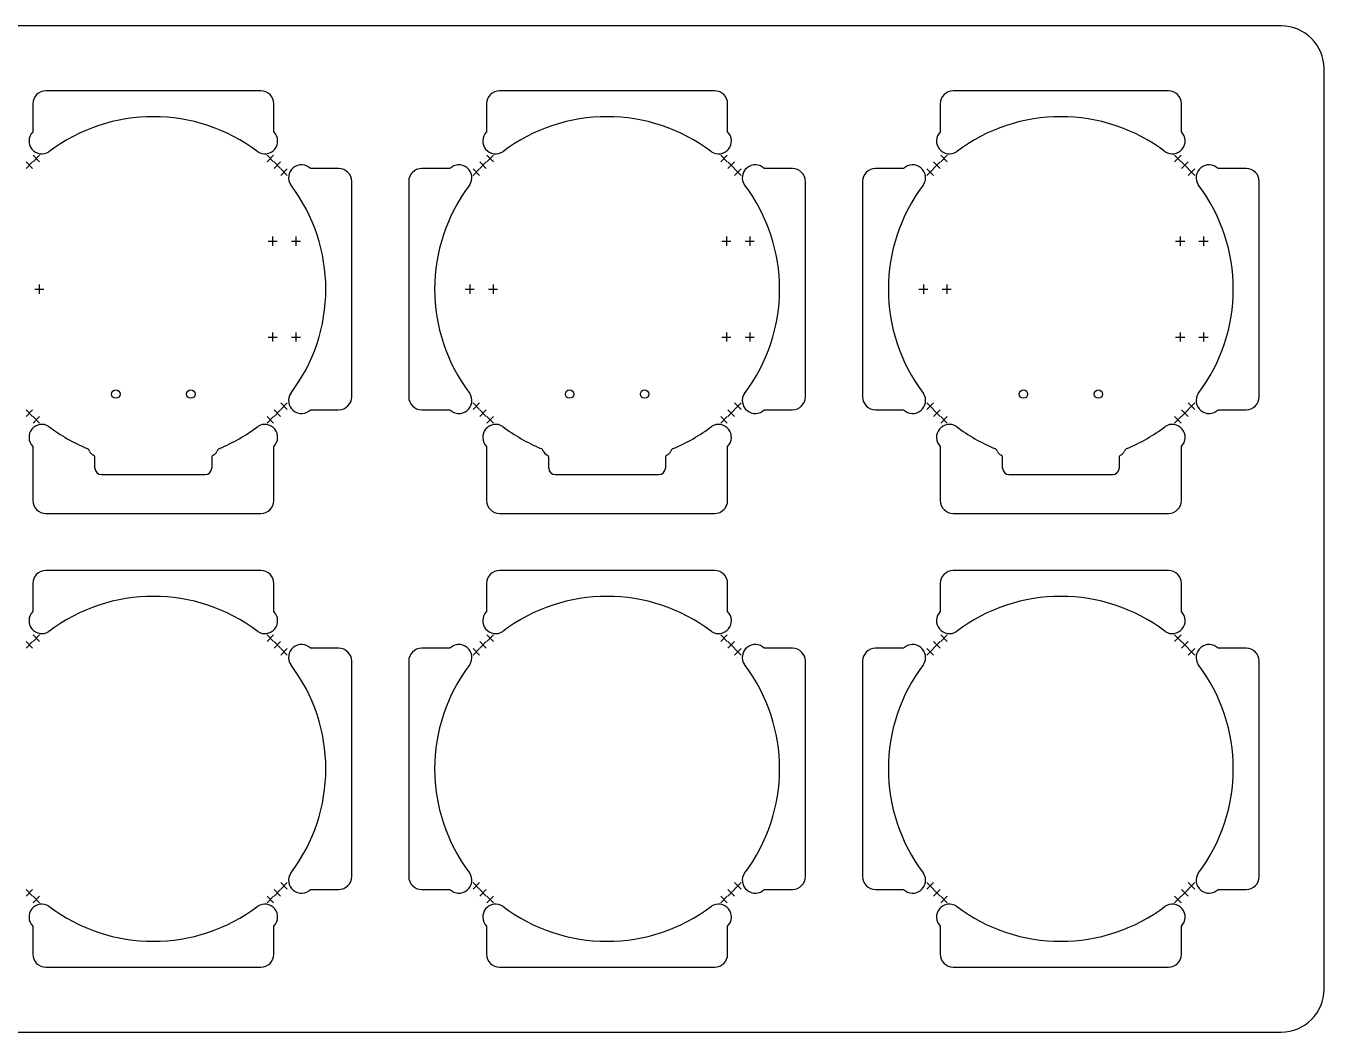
# Model space of a CAD drawing. Extents: x 19 to 200, y -111 to -20.
# Drawn here: x 100.2 to 200.3, y -97.3 to -19.7 of the extents above; entities that cross this region are included whole.
import ezdxf

# ---------------------------------------------------------------- set-up
doc = ezdxf.new("R2010")
doc.units = 0
doc.layers.add('BLACK', color=7, linetype='CONTINUOUS')

msp = doc.modelspace()

# ---------------------------------------------------------------- linework, layer by layer
at = {"layer": 'BLACK', "linetype": 'CONTINUOUS'}
for p, q in [((197, -19.7), (23, -19.7)), ((200.3, -94), (200.3, -23)), ((118.298, -24.7), (101.702, -24.7)), ((153.298, -24.7), (136.702, -24.7)), ((188.298, -24.7), (171.702, -24.7)), ((100.702, -25.7), (100.700429, -27.872002)), ((119.299571, -27.872002), (119.298, -25.7)), ((135.702, -25.7), (135.700429, -27.872002)), ((154.299571, -27.872002), (154.298, -25.7)), ((170.702, -25.7), (170.700429, -27.872002)), ((189.299571, -27.872002), (189.298, -25.7)), ((100.729949, -29.669289), (101.229949, -30.169289)), ((101.229949, -29.669289), (100.729949, -30.169289)), ((118.770051, -29.669289), (119.270051, -30.169289)), ((119.270051, -29.669289), (118.770051, -30.169289)), ((135.729949, -29.669289), (136.229949, -30.169289)), ((136.229949, -29.669289), (135.729949, -30.169289)), ((153.770051, -29.669289), (154.270051, -30.169289)), ((154.270051, -29.669289), (153.770051, -30.169289)), ((170.729949, -29.669289), (171.229949, -30.169289)), ((171.229949, -29.669289), (170.729949, -30.169289)), ((188.770051, -29.669289), (189.270051, -30.169289)), ((189.270051, -29.669289), (188.770051, -30.169289)), ((100.181942, -30.181942), (100.681942, -30.681942)), ((100.681942, -30.181942), (100.181942, -30.681942)), ((119.318058, -30.181942), (119.818058, -30.681942)), ((119.818058, -30.181942), (119.318058, -30.681942)), ((119.830711, -30.729949), (120.330711, -31.229949)), ((120.330711, -30.729949), (119.830711, -31.229949)), ((124.3, -30.702), (122.127998, -30.700429)), ((132.872002, -30.700429), (130.7, -30.702)), ((134.669289, -30.729949), (135.169289, -31.229949)), ((135.169289, -30.729949), (134.669289, -31.229949)), ((135.181942, -30.181942), (135.681942, -30.681942)), ((135.681942, -30.181942), (135.181942, -30.681942)), ((154.318058, -30.181942), (154.818058, -30.681942)), ((154.818058, -30.181942), (154.318058, -30.681942)), ((154.830711, -30.729949), (155.330711, -31.229949)), ((155.330711, -30.729949), (154.830711, -31.229949)), ((159.3, -30.702), (157.127998, -30.700429)), ((167.872002, -30.700429), (165.7, -30.702)), ((169.669289, -30.729949), (170.169289, -31.229949)), ((170.169289, -30.729949), (169.669289, -31.229949)), ((170.181942, -30.181942), (170.681942, -30.681942)), ((170.681942, -30.181942), (170.181942, -30.681942)), ((189.318058, -30.181942), (189.818058, -30.681942)), ((189.818058, -30.181942), (189.318058, -30.681942)), ((189.830711, -30.729949), (190.330711, -31.229949)), ((190.330711, -30.729949), (189.830711, -31.229949)), ((194.3, -30.702), (192.127998, -30.700429)), ((125.3, -48.298), (125.3, -31.702)), ((129.7, -31.702), (129.7, -48.298)), ((160.3, -48.298), (160.3, -31.702)), ((164.7, -31.702), (164.7, -48.298)), ((195.3, -48.298), (195.3, -31.702)), ((119.2, -35.95), (119.2, -36.65)), ((121, -35.95), (121, -36.65)), ((154.2, -35.95), (154.2, -36.65)), ((156, -35.95), (156, -36.65)), ((189.2, -35.95), (189.2, -36.65)), ((191, -35.95), (191, -36.65)), ((118.85, -36.3), (119.55, -36.3)), ((120.65, -36.3), (121.35, -36.3)), ((153.85, -36.3), (154.55, -36.3)), ((155.65, -36.3), (156.35, -36.3)), ((188.85, -36.3), (189.55, -36.3)), ((190.65, -36.3), (191.35, -36.3)), ((100.85, -40), (101.55, -40)), ((101.2, -39.65), (101.2, -40.35)), ((134.05, -40), (134.75, -40)), ((134.4, -39.65), (134.4, -40.35)), ((135.85, -40), (136.55, -40)), ((136.2, -39.65), (136.2, -40.35)), ((169.05, -40), (169.75, -40)), ((169.4, -39.65), (169.4, -40.35)), ((170.85, -40), (171.55, -40)), ((171.2, -39.65), (171.2, -40.35)), ((118.85, -43.7), (119.55, -43.7)), ((119.2, -43.35), (119.2, -44.05)), ((120.65, -43.7), (121.35, -43.7)), ((121, -43.35), (121, -44.05)), ((153.85, -43.7), (154.55, -43.7)), ((154.2, -43.35), (154.2, -44.05)), ((155.65, -43.7), (156.35, -43.7)), ((156, -43.35), (156, -44.05)), ((188.85, -43.7), (189.55, -43.7)), ((189.2, -43.35), (189.2, -44.05)), ((190.65, -43.7), (191.35, -43.7)), ((191, -43.35), (191, -44.05)), ((119.830711, -48.770051), (120.330711, -49.270051)), ((120.330711, -48.770051), (119.830711, -49.270051)), ((134.669289, -48.770051), (135.169289, -49.270051)), ((135.169289, -48.770051), (134.669289, -49.270051)), ((154.830711, -48.770051), (155.330711, -49.270051)), ((155.330711, -48.770051), (154.830711, -49.270051)), ((169.669289, -48.770051), (170.169289, -49.270051)), ((170.169289, -48.770051), (169.669289, -49.270051)), ((189.830711, -48.770051), (190.330711, -49.270051)), ((190.330711, -48.770051), (189.830711, -49.270051)), ((100.181942, -49.318058), (100.681942, -49.818058)), ((100.681942, -49.318058), (100.181942, -49.818058)), ((100.729949, -49.830711), (101.229949, -50.330711)), ((101.229949, -49.830711), (100.729949, -50.330711)), ((118.770051, -49.830711), (119.270051, -50.330711)), ((119.270051, -49.830711), (118.770051, -50.330711)), ((119.318058, -49.318058), (119.818058, -49.818058)), ((119.818058, -49.318058), (119.318058, -49.818058)), ((122.127998, -49.299571), (124.3, -49.298)), ((130.7, -49.298), (132.872002, -49.299571)), ((135.181942, -49.318058), (135.681942, -49.818058)), ((135.681942, -49.318058), (135.181942, -49.818058)), ((135.729949, -49.830711), (136.229949, -50.330711)), ((136.229949, -49.830711), (135.729949, -50.330711)), ((153.770051, -49.830711), (154.270051, -50.330711)), ((154.270051, -49.830711), (153.770051, -50.330711)), ((154.318058, -49.318058), (154.818058, -49.818058)), ((154.818058, -49.318058), (154.318058, -49.818058)), ((157.127998, -49.299571), (159.3, -49.298)), ((165.7, -49.298), (167.872002, -49.299571)), ((170.181942, -49.318058), (170.681942, -49.818058)), ((170.681942, -49.318058), (170.181942, -49.818058)), ((170.729949, -49.830711), (171.229949, -50.330711)), ((171.229949, -49.830711), (170.729949, -50.330711)), ((188.770051, -49.830711), (189.270051, -50.330711)), ((189.270051, -49.830711), (188.770051, -50.330711)), ((189.318058, -49.318058), (189.818058, -49.818058)), ((189.818058, -49.318058), (189.318058, -49.818058)), ((192.127998, -49.299571), (194.3, -49.298)), ((100.700429, -52.127998), (100.702, -56.3)), ((105.5, -53.8), (105.5, -52.980978)), ((114.5, -52.980978), (114.5, -53.8)), ((119.298, -56.3), (119.299571, -52.127998)), ((135.700429, -52.127998), (135.702, -56.3)), ((140.5, -53.8), (140.5, -52.980978)), ((149.5, -52.980978), (149.5, -53.8)), ((154.298, -56.3), (154.299571, -52.127998)), ((170.700429, -52.127998), (170.702, -56.3)), ((175.5, -53.8), (175.5, -52.980978)), ((184.5, -52.980978), (184.5, -53.8)), ((189.298, -56.3), (189.299571, -52.127998)), ((106, -54.3), (114, -54.3)), ((141, -54.3), (149, -54.3)), ((176, -54.3), (184, -54.3)), ((101.702, -57.3), (118.298, -57.3)), ((136.702, -57.3), (153.298, -57.3)), ((171.702, -57.3), (188.298, -57.3)), ((118.298, -61.7), (101.702, -61.7)), ((153.298, -61.7), (136.702, -61.7)), ((188.298, -61.7), (171.702, -61.7)), ((100.702, -62.7), (100.700429, -64.872002)), ((119.299571, -64.872002), (119.298, -62.7)), ((135.702, -62.7), (135.700429, -64.872002)), ((154.299571, -64.872002), (154.298, -62.7)), ((170.702, -62.7), (170.700429, -64.872002)), ((189.299571, -64.872002), (189.298, -62.7)), ((100.729949, -66.669289), (101.229949, -67.169289)), ((101.229949, -66.669289), (100.729949, -67.169289)), ((118.770051, -66.669289), (119.270051, -67.169289)), ((119.270051, -66.669289), (118.770051, -67.169289)), ((135.729949, -66.669289), (136.229949, -67.169289)), ((136.229949, -66.669289), (135.729949, -67.169289)), ((153.770051, -66.669289), (154.270051, -67.169289)), ((154.270051, -66.669289), (153.770051, -67.169289)), ((170.729949, -66.669289), (171.229949, -67.169289)), ((171.229949, -66.669289), (170.729949, -67.169289)), ((188.770051, -66.669289), (189.270051, -67.169289)), ((189.270051, -66.669289), (188.770051, -67.169289)), ((100.181942, -67.181942), (100.681942, -67.681942)), ((100.681942, -67.181942), (100.181942, -67.681942)), ((119.318058, -67.181942), (119.818058, -67.681942)), ((119.818058, -67.181942), (119.318058, -67.681942)), ((119.830711, -67.729949), (120.330711, -68.229949)), ((120.330711, -67.729949), (119.830711, -68.229949)), ((124.3, -67.702), (122.127998, -67.700429)), ((132.872002, -67.700429), (130.7, -67.702)), ((134.669289, -67.729949), (135.169289, -68.229949)), ((135.169289, -67.729949), (134.669289, -68.229949)), ((135.181942, -67.181942), (135.681942, -67.681942)), ((135.681942, -67.181942), (135.181942, -67.681942)), ((154.318058, -67.181942), (154.818058, -67.681942)), ((154.818058, -67.181942), (154.318058, -67.681942)), ((154.830711, -67.729949), (155.330711, -68.229949)), ((155.330711, -67.729949), (154.830711, -68.229949)), ((159.3, -67.702), (157.127998, -67.700429)), ((167.872002, -67.700429), (165.7, -67.702)), ((169.669289, -67.729949), (170.169289, -68.229949)), ((170.169289, -67.729949), (169.669289, -68.229949)), ((170.181942, -67.181942), (170.681942, -67.681942)), ((170.681942, -67.181942), (170.181942, -67.681942)), ((189.318058, -67.181942), (189.818058, -67.681942)), ((189.818058, -67.181942), (189.318058, -67.681942)), ((189.830711, -67.729949), (190.330711, -68.229949)), ((190.330711, -67.729949), (189.830711, -68.229949)), ((194.3, -67.702), (192.127998, -67.700429)), ((125.3, -85.298), (125.3, -68.702)), ((129.7, -68.702), (129.7, -85.298)), ((160.3, -85.298), (160.3, -68.702)), ((164.7, -68.702), (164.7, -85.298)), ((195.3, -85.298), (195.3, -68.702)), ((119.830711, -85.770051), (120.330711, -86.270051)), ((120.330711, -85.770051), (119.830711, -86.270051)), ((134.669289, -85.770051), (135.169289, -86.270051)), ((135.169289, -85.770051), (134.669289, -86.270051)), ((154.830711, -85.770051), (155.330711, -86.270051)), ((155.330711, -85.770051), (154.830711, -86.270051)), ((169.669289, -85.770051), (170.169289, -86.270051)), ((170.169289, -85.770051), (169.669289, -86.270051)), ((189.830711, -85.770051), (190.330711, -86.270051)), ((190.330711, -85.770051), (189.830711, -86.270051)), ((100.181942, -86.318058), (100.681942, -86.818058)), ((100.681942, -86.318058), (100.181942, -86.818058)), ((100.729949, -86.830711), (101.229949, -87.330711)), ((101.229949, -86.830711), (100.729949, -87.330711)), ((118.770051, -86.830711), (119.270051, -87.330711)), ((119.270051, -86.830711), (118.770051, -87.330711)), ((119.318058, -86.318058), (119.818058, -86.818058)), ((119.818058, -86.318058), (119.318058, -86.818058)), ((122.127998, -86.299571), (124.3, -86.298)), ((130.7, -86.298), (132.872002, -86.299571)), ((135.181942, -86.318058), (135.681942, -86.818058)), ((135.681942, -86.318058), (135.181942, -86.818058)), ((135.729949, -86.830711), (136.229949, -87.330711)), ((136.229949, -86.830711), (135.729949, -87.330711)), ((153.770051, -86.830711), (154.270051, -87.330711)), ((154.270051, -86.830711), (153.770051, -87.330711)), ((154.318058, -86.318058), (154.818058, -86.818058)), ((154.818058, -86.318058), (154.318058, -86.818058)), ((157.127998, -86.299571), (159.3, -86.298)), ((165.7, -86.298), (167.872002, -86.299571)), ((170.181942, -86.318058), (170.681942, -86.818058)), ((170.681942, -86.318058), (170.181942, -86.818058)), ((170.729949, -86.830711), (171.229949, -87.330711)), ((171.229949, -86.830711), (170.729949, -87.330711)), ((188.770051, -86.830711), (189.270051, -87.330711)), ((189.270051, -86.830711), (188.770051, -87.330711)), ((189.318058, -86.318058), (189.818058, -86.818058)), ((189.818058, -86.318058), (189.318058, -86.818058)), ((192.127998, -86.299571), (194.3, -86.298)), ((100.700429, -89.127998), (100.702, -91.3)), ((119.298, -91.3), (119.299571, -89.127998)), ((135.700429, -89.127998), (135.702, -91.3)), ((154.298, -91.3), (154.299571, -89.127998)), ((170.700429, -89.127998), (170.702, -91.3)), ((189.298, -91.3), (189.299571, -89.127998)), ((101.702, -92.3), (118.298, -92.3)), ((136.702, -92.3), (153.298, -92.3)), ((171.702, -92.3), (188.298, -92.3)), ((23, -97.3), (197, -97.3))]:
    msp.add_line(p, q, dxfattribs=at)
at = {"layer": 'BLACK'}
for centre in [(107.11, -48.09), (112.89, -48.09), (142.11, -48.09), (147.89, -48.09), (177.11, -48.09), (182.89, -48.09)]:
    msp.add_circle(centre, 0.325, dxfattribs=at)
for centre, radius, start, end in [((197, -23), 3.3, 0, 90), ((101.702, -25.7), 1, 90, 180), ((118.298, -25.7), 1, 0, 90), ((136.702, -25.7), 1, 90, 180), ((153.298, -25.7), 1, 0, 90), ((171.702, -25.7), 1, 90, 180), ((188.298, -25.7), 1, 0, 90), ((110, -40), 13.303611, 52.77605661, 127.22394339), ((145, -40), 13.303611, 52.77605661, 127.22394339), ((180, -40), 13.303611, 52.77605661, 127.22394339), ((101.404214, -28.575786), 0.995301, -224.99995929, -56.59222858), ((118.595788, -28.575788), 0.995302, -123.40793092, 45.00012212), ((136.404214, -28.575786), 0.995301, -224.99995929, -56.59222858), ((153.595788, -28.575788), 0.995302, -123.40793092, 45.00012212), ((171.404214, -28.575786), 0.995301, -224.99995929, -56.59222858), ((188.595788, -28.575788), 0.995302, -123.40793092, 45.00012212), ((121.424214, -31.404214), 0.995301, -314.99995929, -146.59222858), ((124.3, -31.702), 1, 0, 90), ((130.7, -31.702), 1, 90, 180), ((133.575788, -31.404212), 0.995302, -33.40793092, 135.00012212), ((156.424214, -31.404214), 0.995301, -314.99995929, -146.59222858), ((159.3, -31.702), 1, 0, 90), ((165.7, -31.702), 1, 90, 180), ((168.575788, -31.404212), 0.995302, -33.40793092, 135.00012212), ((191.424214, -31.404214), 0.995301, -314.99995929, -146.59222858), ((194.3, -31.702), 1, 0, 90), ((110, -40), 13.303611, -37.22394339, 37.22394339), ((145, -40), 13.303611, -217.22394339, -142.77605661), ((145, -40), 13.303611, -37.22394339, 37.22394339), ((180, -40), 13.303611, -217.22394339, -142.77605661), ((180, -40), 13.303611, -37.22394339, 37.22394339), ((121.424212, -48.595788), 0.995302, -213.40793092, -44.99987788), ((133.575786, -48.595786), 0.995301, -134.99995929, 33.40777142), ((156.424212, -48.595788), 0.995302, -213.40793092, -44.99987788), ((168.575786, -48.595786), 0.995301, -134.99995929, 33.40777142), ((191.424212, -48.595788), 0.995302, -213.40793092, -44.99987788), ((124.3, -48.298), 1, -90, 0), ((130.7, -48.298), 1, -180, -90), ((159.3, -48.298), 1, -90, 0), ((165.7, -48.298), 1, -180, -90), ((194.3, -48.298), 1, -90, 0), ((101.404212, -51.424212), 0.995302, -303.40793092, -134.99987788), ((110, -40), 13.306641, -127.22394285, -112.57946624), ((110, -40), 13.306641, -67.42053376, -52.77605715), ((118.595786, -51.424214), 0.995301, -44.99995929, 123.40777142), ((136.404212, -51.424212), 0.995302, -303.40793092, -134.99987788), ((145, -40), 13.306641, -127.22394285, -112.57946624), ((145, -40), 13.306641, -67.42053376, -52.77605715), ((153.595786, -51.424214), 0.995301, -44.99995929, 123.40777142), ((171.404212, -51.424212), 0.995302, -303.40793092, -134.99987788), ((180, -40), 13.306641, -127.22394285, -112.57946624), ((180, -40), 13.306641, -67.42053376, -52.77605715), ((188.595786, -51.424214), 0.995301, -44.99995929, 123.40777142), ((104.7999, -52.5589), 0.286991, 13.57505171, 71.55065693), ((105.7001, -52.1809), 0.694542, -153.43291976, -116.56951518), ((105.3, -52.981), 0.200019, 0.00630254, 63.43763902), ((114.7001, -52.981), 0.2001, 116.58797681, 179.99370061), ((114.3001, -52.1811), 0.694283, -63.43786446, -26.55969976), ((115.2001, -52.5589), 0.287003, 108.44934307, 166.42494829), ((139.7999, -52.5589), 0.286991, 13.57505171, 71.55065693), ((140.7001, -52.1809), 0.694542, -153.43291976, -116.56951518), ((140.3, -52.981), 0.200019, 0.00630254, 63.43763902), ((149.7001, -52.981), 0.2001, 116.58797681, 179.99370061), ((149.3001, -52.1811), 0.694283, -63.43786446, -26.55969976), ((150.2001, -52.5589), 0.287003, 108.44934307, 166.42494829), ((174.7999, -52.5589), 0.286991, 13.57505171, 71.55065693), ((175.7001, -52.1809), 0.694542, -153.43291976, -116.56951518), ((175.3, -52.981), 0.200019, 0.00630254, 63.43763902), ((184.7001, -52.981), 0.2001, 116.58797681, 179.99370061), ((184.3001, -52.1811), 0.694283, -63.43786446, -26.55969976), ((185.2001, -52.5589), 0.287003, 108.44934307, 166.42494829), ((106, -53.8), 0.5, -180, -90), ((114, -53.8), 0.5, -90, 0), ((141, -53.8), 0.5, -180, -90), ((149, -53.8), 0.5, -90, 0), ((176, -53.8), 0.5, -180, -90), ((184, -53.8), 0.5, -90, 0), ((101.702, -56.3), 1, -180, -90), ((118.298, -56.3), 1, -90, 0), ((136.702, -56.3), 1, -180, -90), ((153.298, -56.3), 1, -90, 0), ((171.702, -56.3), 1, -180, -90), ((188.298, -56.3), 1, -90, 0), ((101.702, -62.7), 1, 90, 180), ((118.298, -62.7), 1, 0, 90), ((136.702, -62.7), 1, 90, 180), ((153.298, -62.7), 1, 0, 90), ((171.702, -62.7), 1, 90, 180), ((188.298, -62.7), 1, 0, 90), ((110, -77), 13.303611, 52.77605661, 127.22394339), ((145, -77), 13.303611, 52.77605661, 127.22394339), ((180, -77), 13.303611, 52.77605661, 127.22394339), ((101.404214, -65.575786), 0.995301, -224.99995929, -56.59222858), ((118.595788, -65.575788), 0.995302, -123.40793092, 45.00012212), ((136.404214, -65.575786), 0.995301, -224.99995929, -56.59222858), ((153.595788, -65.575788), 0.995302, -123.40793092, 45.00012212), ((171.404214, -65.575786), 0.995301, -224.99995929, -56.59222858), ((188.595788, -65.575788), 0.995302, -123.40793092, 45.00012212), ((121.424214, -68.404214), 0.995301, -314.99995929, -146.59222858), ((124.3, -68.702), 1, 0, 90), ((130.7, -68.702), 1, 90, 180), ((133.575788, -68.404212), 0.995302, -33.40793092, 135.00012212), ((156.424214, -68.404214), 0.995301, -314.99995929, -146.59222858), ((159.3, -68.702), 1, 0, 90), ((165.7, -68.702), 1, 90, 180), ((168.575788, -68.404212), 0.995302, -33.40793092, 135.00012212), ((191.424214, -68.404214), 0.995301, -314.99995929, -146.59222858), ((194.3, -68.702), 1, 0, 90), ((110, -77), 13.303611, -37.22394339, 37.22394339), ((145, -77), 13.303611, -217.22394339, -142.77605661), ((145, -77), 13.303611, -37.22394339, 37.22394339), ((180, -77), 13.303611, -217.22394339, -142.77605661), ((180, -77), 13.303611, -37.22394339, 37.22394339), ((121.424212, -85.595788), 0.995302, -213.40793092, -44.99987788), ((133.575786, -85.595786), 0.995301, -134.99995929, 33.40777142), ((156.424212, -85.595788), 0.995302, -213.40793092, -44.99987788), ((168.575786, -85.595786), 0.995301, -134.99995929, 33.40777142), ((191.424212, -85.595788), 0.995302, -213.40793092, -44.99987788), ((124.3, -85.298), 1, -90, 0), ((130.7, -85.298), 1, -180, -90), ((159.3, -85.298), 1, -90, 0), ((165.7, -85.298), 1, -180, -90), ((194.3, -85.298), 1, -90, 0), ((101.404212, -88.424212), 0.995302, -303.40793092, -134.99987788), ((110, -77), 13.303611, -127.22394339, -52.77605661), ((118.595786, -88.424214), 0.995301, -44.99995929, 123.40777142), ((136.404212, -88.424212), 0.995302, -303.40793092, -134.99987788), ((145, -77), 13.303611, -127.22394339, -52.77605661), ((153.595786, -88.424214), 0.995301, -44.99995929, 123.40777142), ((171.404212, -88.424212), 0.995302, -303.40793092, -134.99987788), ((180, -77), 13.303611, -127.22394339, -52.77605661), ((188.595786, -88.424214), 0.995301, -44.99995929, 123.40777142), ((101.702, -91.3), 1, -180, -90), ((118.298, -91.3), 1, -90, 0), ((136.702, -91.3), 1, -180, -90), ((153.298, -91.3), 1, -90, 0), ((171.702, -91.3), 1, -180, -90), ((188.298, -91.3), 1, -90, 0), ((197, -94), 3.3, -90, 0)]:
    msp.add_arc(centre, radius, start, end, dxfattribs=at)

doc.saveas('drawing.dxf')
